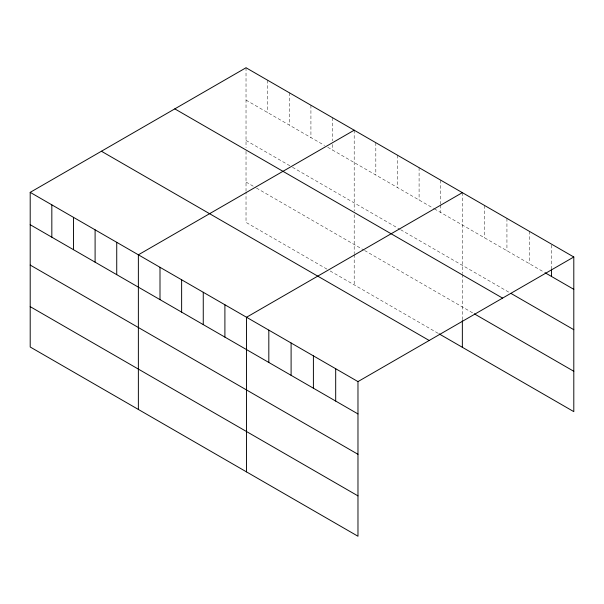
<?xml version="1.0" encoding="UTF-8"?>
<svg xmlns="http://www.w3.org/2000/svg" width="604" height="604" viewBox="0 0 604 604"><rect width="100%" height="100%" fill="white"/><g stroke="black" fill="none" stroke-linecap="round" stroke-linejoin="round"><path stroke-width="0.45" stroke-dasharray="3.02 2.27" d="M246.024 100.098L324.544 145.428M327.753 147.278L433.513 208.342M434.314 208.803L544.347 272.329M246.024 140.453L291.694 166.825M292.495 167.285L399.863 229.271M400.663 229.731L509.323 292.464M246.024 182.038L255.643 187.587M256.443 188.055L363.804 250.041M364.605 250.501L473.498 313.37M326.953 269.12L246.024 222.4L246.024 192.132M330.154 270.969L439.123 333.884M551.512 245.05L551.512 269.074M529.225 231.257L529.225 263.593M506.937 218.391L506.937 250.728M484.642 205.519L484.642 237.863M462.354 192.653L462.354 273.491M462.354 274.39L462.354 319.78M440.724 180.166L440.724 204.19M440.724 205.111L440.724 212.502M419.093 167.67L419.093 200.015M397.455 155.183L397.455 187.519M375.824 142.695L375.824 175.032M354.193 130.2L354.193 211.038M354.193 214.654L354.193 253.665M354.193 254.578L354.193 284.846M332.555 117.712L332.555 140.815M332.555 144.507L332.555 150.056M310.924 105.224L310.924 137.561M289.293 92.737L289.293 125.073M267.663 80.241L267.663 112.586M246.024 67.754L246.024 147.686M246.024 151.302L246.024 191.211"/><path stroke-width="0.91" d="M30.2 192.359L357.976 381.6L357.976 536.246L30.2 347.006L30.2 192.359L246.024 67.754L573.8 256.994L573.8 411.641L439.123 333.884M354.193 130.2L138.369 254.812L138.369 409.459M462.354 192.653L246.53 317.259L246.53 471.905M357.976 381.6L573.8 256.994M545.14 272.789L573.8 289.331M510.916 293.385L573.8 329.693M174.805 108.871L502.581 298.112M474.299 313.831L573.8 371.279M101.419 151.242L429.195 340.482M30.2 224.703L357.976 413.936M30.2 265.058L357.976 454.299M30.2 306.643L357.976 495.884M551.512 269.996L551.512 276.466M462.354 320.694L462.354 347.3M335.688 368.734L335.688 401.071M313.401 355.862L313.401 388.206M291.105 342.997L291.105 375.333M268.818 330.124L268.818 362.468M224.899 304.771L224.899 337.108M203.261 292.276L203.261 324.62M181.63 279.788L181.63 312.132M160 267.3L160 299.637M116.731 242.317L116.731 274.661M95.1 229.83L95.1 262.166M73.469 217.342L73.469 249.678M51.831 204.847L51.831 237.191"/></g></svg>
